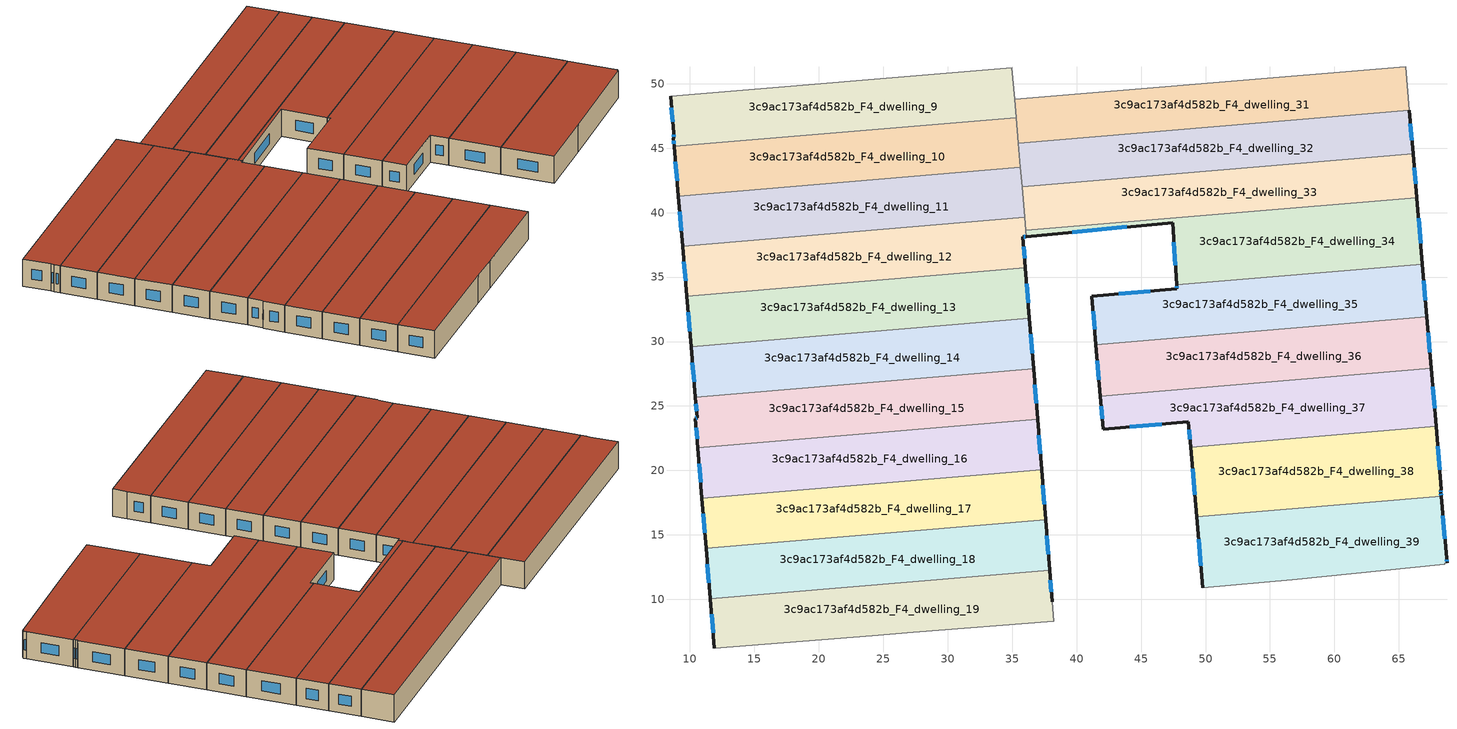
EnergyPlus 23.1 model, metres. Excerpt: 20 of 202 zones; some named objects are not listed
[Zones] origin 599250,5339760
3c9ac173af4d582b_F4_dwelling_10
 floor to 3c9ac173af4d582b_F3_dwelling_10 (EU_floor_Construction): 35.31,47.38 35.64,43.5 9.1,41.27 8.78,45.14 z12
 wall outside (EU_wall_Construction): 8.78,45.14 9.1,41.27 z12:15
 wall to 3c9ac173af4d582b_F4_dwelling_9 (EU_wall_Construction): 35.31,47.38 8.78,45.14 z12:15
 wall to 3c9ac173af4d582b_F4_dwelling_11 (EU_wall_Construction): 9.1,41.27 35.64,43.5 z12:15
 wall to 3c9ac173af4d582b_F4_dwelling_31 (EU_wall_Construction): 35.48,45.39 35.31,47.38 z12:15
 wall to 3c9ac173af4d582b_F4_dwelling_32 (EU_wall_Construction): 35.64,43.5 35.48,45.39 z12:15
 window (EU_Window_Construction): 8.88,43.93 9,42.49 z12.94:14.06
 roof outside (EU_roof_Construction): 35.64,43.5 35.31,47.38 8.78,45.14 9.1,41.27 z15
3c9ac173af4d582b_F4_dwelling_11
 floor to 3c9ac173af4d582b_F3_dwelling_11 (EU_floor_Construction): 35.64,43.5 35.96,39.63 9.43,37.4 9.1,41.27 z12
 wall outside (EU_wall_Construction): 9.1,41.27 9.43,37.4 z12:15
 wall to 3c9ac173af4d582b_F4_dwelling_12 (EU_wall_Construction): 9.43,37.4 35.96,39.63 z12:15
 wall to 3c9ac173af4d582b_F4_dwelling_33 (EU_wall_Construction): 35.96,39.63 35.76,42.01 z12:15
 wall to 3c9ac173af4d582b_F4_dwelling_32 (EU_wall_Construction): 35.76,42.01 35.64,43.5 z12:15
 window (EU_Window_Construction): 9.21,40.06 9.33,38.61 z12.94:14.06
 roof outside (EU_roof_Construction): 35.96,39.63 35.64,43.5 9.1,41.27 9.43,37.4 z15
3c9ac173af4d582b_F4_dwelling_12
 floor to 3c9ac173af4d582b_F3_dwelling_12 (EU_floor_Construction): 35.96,39.63 36.09,38.14 35.84,38.12 36.03,35.71 9.76,33.5 9.43,37.4 z12
 wall outside (EU_wall_Construction): 9.43,37.4 9.76,33.5 / 36.03,35.71 35.84,38.12 36.09,38.14 z12:15
 wall to 3c9ac173af4d582b_F4_dwelling_13 (EU_wall_Construction): 9.76,33.5 36.03,35.71 z12:15
 wall to 3c9ac173af4d582b_F4_dwelling_34 (EU_wall_Construction): 36.09,38.14 36.05,38.62 z12:15
 wall to 3c9ac173af4d582b_F4_dwelling_33 (EU_wall_Construction): 36.05,38.62 35.96,39.63 z12:15
 window (EU_Window_Construction): 9.53,36.18 9.66,34.72 / 35.92,38.13 36.01,38.13 / 35.97,36.46 35.9,37.36 z12.94:14.06
 roof outside (EU_roof_Construction): 36.03,35.71 35.84,38.12 36.09,38.14 35.96,39.63 9.43,37.4 9.76,33.5 z15
3c9ac173af4d582b_F4_dwelling_13
 floor to 3c9ac173af4d582b_F3_dwelling_13 (EU_floor_Construction): 36.03,35.71 36.34,31.79 10.09,29.59 9.76,33.5 z12
 wall outside (EU_wall_Construction): 36.34,31.79 36.03,35.71 / 9.76,33.5 10.09,29.59 z12:15
 wall to 3c9ac173af4d582b_F4_dwelling_14 (EU_wall_Construction): 10.09,29.59 36.34,31.79 z12:15
 window (EU_Window_Construction): 36.25,33.02 36.13,34.48 / 9.87,32.27 9.99,30.81 z12.94:14.06
 roof outside (EU_roof_Construction): 36.34,31.79 36.03,35.71 9.76,33.5 10.09,29.59 z15
3c9ac173af4d582b_F4_dwelling_14
 floor to 3c9ac173af4d582b_F3_dwelling_14 (EU_floor_Construction): 36.34,31.79 36.66,27.88 10.43,25.67 10.09,29.59 z12
 wall outside (EU_wall_Construction): 36.66,27.88 36.34,31.79 / 10.09,29.59 10.43,25.67 z12:15
 wall to 3c9ac173af4d582b_F4_dwelling_15 (EU_wall_Construction): 10.43,25.67 36.66,27.88 z12:15
 window (EU_Window_Construction): 36.56,29.1 36.44,30.57 / 10.2,28.36 10.32,26.9 z12.94:14.06
 roof outside (EU_roof_Construction): 36.66,27.88 36.34,31.79 10.09,29.59 10.43,25.67 z15
3c9ac173af4d582b_F4_dwelling_15
 floor to 3c9ac173af4d582b_F3_dwelling_15 (EU_floor_Construction): 36.66,27.88 36.97,23.97 10.61,21.75 10.42,24.01 10.56,24.1 10.43,25.67 z12
 wall outside (EU_wall_Construction): 10.43,25.67 10.56,24.1 10.42,24.01 10.61,21.75 / 36.97,23.97 36.66,27.88 z12:15
 wall to 3c9ac173af4d582b_F4_dwelling_16 (EU_wall_Construction): 10.61,21.75 36.97,23.97 z12:15
 window (EU_Window_Construction): 10.52,24.07 10.46,24.04 / 10.47,25.18 10.52,24.59 / 36.87,25.19 36.76,26.65 / 10.48,23.3 10.55,22.46 z12.94:14.06
 roof outside (EU_roof_Construction): 36.97,23.97 36.66,27.88 10.43,25.67 10.56,24.1 10.42,24.01 10.61,21.75 z15
3c9ac173af4d582b_F4_dwelling_16
 floor to 3c9ac173af4d582b_F3_dwelling_16 (EU_floor_Construction): 36.97,23.97 37.28,20.07 10.93,17.85 10.61,21.75 z12
 wall outside (EU_wall_Construction): 37.28,20.07 36.97,23.97 / 10.61,21.75 10.93,17.85 z12:15
 wall to 3c9ac173af4d582b_F4_dwelling_17 (EU_wall_Construction): 10.93,17.85 37.28,20.07 z12:15
 window (EU_Window_Construction): 37.19,21.29 37.07,22.74 / 10.71,20.53 10.83,19.07 z12.94:14.06
 roof outside (EU_roof_Construction): 37.28,20.07 36.97,23.97 10.61,21.75 10.93,17.85 z15
3c9ac173af4d582b_F4_dwelling_17
 floor to 3c9ac173af4d582b_F3_dwelling_17 (EU_floor_Construction): 37.28,20.07 37.6,16.16 11.25,13.95 10.93,17.85 z12
 wall outside (EU_wall_Construction): 37.6,16.16 37.28,20.07 / 10.93,17.85 11.25,13.95 z12:15
 wall to 3c9ac173af4d582b_F4_dwelling_18 (EU_wall_Construction): 11.25,13.95 37.6,16.16 z12:15
 window (EU_Window_Construction): 37.5,17.39 37.38,18.84 / 11.03,16.63 11.15,15.17 z12.94:14.06
 roof outside (EU_roof_Construction): 37.6,16.16 37.28,20.07 10.93,17.85 11.25,13.95 z15
3c9ac173af4d582b_F4_dwelling_18
 floor to 3c9ac173af4d582b_F3_dwelling_18 (EU_floor_Construction): 37.6,16.16 37.91,12.26 11.57,10.04 11.25,13.95 z12
 wall outside (EU_wall_Construction): 37.91,12.26 37.6,16.16 / 11.25,13.95 11.57,10.04 z12:15
 wall to 3c9ac173af4d582b_F4_dwelling_19 (EU_wall_Construction): 11.57,10.04 37.91,12.26 z12:15
 window (EU_Window_Construction): 37.81,13.48 37.69,14.94 / 11.35,12.72 11.47,11.27 z12.94:14.06
 roof outside (EU_roof_Construction): 37.91,12.26 37.6,16.16 11.25,13.95 11.57,10.04 z15
3c9ac173af4d582b_F4_dwelling_19
 floor to 3c9ac173af4d582b_F3_dwelling_19 (EU_floor_Construction): 37.91,12.26 38.1,9.8 38.22,8.3 27.34,7.44 24.16,7.17 11.89,6.19 11.57,10.04 z12
 wall outside (EU_wall_Construction): 11.57,10.04 11.89,6.19 / 38.1,9.8 37.91,12.26 z12:15
 wall adiabatic (EU_wall_Construction): 11.89,6.19 24.16,7.17 27.34,7.44 38.22,8.3 38.1,9.8 z12:15
 window (EU_Window_Construction): 11.67,8.84 11.79,7.4 / 38.04,10.57 37.97,11.49 z12.94:14.06
 roof outside (EU_roof_Construction): 38.22,8.3 38.1,9.8 37.91,12.26 11.57,10.04 11.89,6.19 24.16,7.17 27.34,7.44 z15
3c9ac173af4d582b_F4_dwelling_31
 floor to 3c9ac173af4d582b_F3_dwelling_31 (EU_floor_Construction): 65.52,51.33 65.81,47.95 35.48,45.39 35.19,48.78 z12
 wall to 3c9ac173af4d582b_F4_dwelling_30 (EU_wall_Construction): 65.52,51.33 35.19,48.78 z12:15
 wall adiabatic (EU_wall_Construction): 65.81,47.95 65.52,51.33 z12:15
 wall to 3c9ac173af4d582b_F4_dwelling_32 (EU_wall_Construction): 35.48,45.39 65.81,47.95 z12:15
 wall to 3c9ac173af4d582b_F4_dwelling_9 (EU_wall_Construction): 35.19,48.78 35.31,47.38 z12:15
 roof outside (EU_roof_Construction): 65.81,47.95 65.52,51.33 35.19,48.78 35.48,45.39 z15
3c9ac173af4d582b_F4_dwelling_32
 floor to 3c9ac173af4d582b_F3_dwelling_32 (EU_floor_Construction): 65.81,47.95 66.1,44.56 35.76,42.01 35.48,45.39 z12
 wall outside (EU_wall_Construction): 66.1,44.56 65.81,47.95 z12:15
 wall to 3c9ac173af4d582b_F4_dwelling_33 (EU_wall_Construction): 35.76,42.01 66.1,44.56 z12:15
 window (EU_Window_Construction): 66.01,45.62 65.9,46.88 z12.94:14.06
 roof outside (EU_roof_Construction): 66.1,44.56 65.81,47.95 35.48,45.39 35.76,42.01 z15
3c9ac173af4d582b_F4_dwelling_33
 floor to 3c9ac173af4d582b_F3_dwelling_33 (EU_floor_Construction): 66.1,44.56 66.4,41.17 36.05,38.62 35.76,42.01 z12
 wall outside (EU_wall_Construction): 66.4,41.17 66.1,44.56 z12:15
 wall to 3c9ac173af4d582b_F4_dwelling_34 (EU_wall_Construction): 36.05,38.62 66.4,41.17 z12:15
 window (EU_Window_Construction): 66.3,42.23 66.2,43.49 z12.94:14.06
 roof outside (EU_roof_Construction): 66.4,41.17 66.1,44.56 35.76,42.01 36.05,38.62 z15
3c9ac173af4d582b_F4_dwelling_34
 floor to 3c9ac173af4d582b_F3_dwelling_34 (EU_floor_Construction): 66.4,41.17 66.83,36.01 47.76,34.41 47.44,39.23 36.09,38.14 36.05,38.62 z12
 wall outside (EU_wall_Construction): 36.09,38.14 47.44,39.23 47.76,34.41 / 66.83,36.01 66.4,41.17 z12:15
 wall to 3c9ac173af4d582b_F4_dwelling_35 (EU_wall_Construction): 47.76,34.41 66.83,36.01 z12:15
 window (EU_Window_Construction): 47.54,37.72 47.66,35.92 / 39.65,38.48 43.89,38.89 / 66.69,37.63 66.53,39.55 z12.94:14.06
 roof outside (EU_roof_Construction): 66.83,36.01 66.4,41.17 36.05,38.62 36.09,38.14 47.44,39.23 47.76,34.41 z15
3c9ac173af4d582b_F4_dwelling_35
 floor to 3c9ac173af4d582b_F3_dwelling_35 (EU_floor_Construction): 66.83,36.01 67.17,31.92 41.5,29.76 41.18,33.53 47.79,34.09 47.76,34.41 z12
 wall outside (EU_wall_Construction): 47.76,34.41 47.79,34.09 41.18,33.53 41.5,29.76 / 67.17,31.92 66.83,36.01 z12:15
 wall to 3c9ac173af4d582b_F4_dwelling_36 (EU_wall_Construction): 41.5,29.76 67.17,31.92 z12:15
 window (EU_Window_Construction): 45.72,33.91 43.25,33.7 / 47.77,34.31 47.78,34.19 / 67.07,33.2 66.94,34.73 / 41.28,32.35 41.4,30.94 z12.94:14.06
 roof outside (EU_roof_Construction): 67.17,31.92 66.83,36.01 47.76,34.41 47.79,34.09 41.18,33.53 41.5,29.76 z15
3c9ac173af4d582b_F4_dwelling_36
 floor to 3c9ac173af4d582b_F3_dwelling_36 (EU_floor_Construction): 67.17,31.92 67.51,27.92 41.84,25.76 41.5,29.76 z12
 wall outside (EU_wall_Construction): 67.51,27.92 67.17,31.92 / 41.5,29.76 41.84,25.76 z12:15
 wall to 3c9ac173af4d582b_F4_dwelling_37 (EU_wall_Construction): 41.84,25.76 67.51,27.92 z12:15
 window (EU_Window_Construction): 67.41,29.17 67.28,30.67 / 41.61,28.51 41.73,27.02 z12.94:14.06
 roof outside (EU_roof_Construction): 67.51,27.92 67.17,31.92 41.5,29.76 41.84,25.76 z15
3c9ac173af4d582b_F4_dwelling_37
 floor to 3c9ac173af4d582b_F3_dwelling_37 (EU_floor_Construction): 67.51,27.92 67.89,23.41 48.85,21.81 48.68,23.76 42.05,23.21 41.84,25.76 z12
 wall outside (EU_wall_Construction): 41.84,25.76 42.05,23.21 48.68,23.76 48.85,21.81 / 67.89,23.41 67.51,27.92 z12:15
 wall to 3c9ac173af4d582b_F4_dwelling_38 (EU_wall_Construction): 48.85,21.81 67.89,23.41 z12:15
 window (EU_Window_Construction): 44.13,23.38 46.6,23.59 / 41.91,24.96 41.99,24.01 / 67.77,24.82 67.63,26.51 / 48.73,23.15 48.79,22.42 z12.94:14.06
 roof outside (EU_roof_Construction): 67.89,23.41 67.51,27.92 41.84,25.76 42.05,23.21 48.68,23.76 48.85,21.81 z15
3c9ac173af4d582b_F4_dwelling_38
 floor to 3c9ac173af4d582b_F3_dwelling_38 (EU_floor_Construction): 67.89,23.41 68.3,18.52 68.25,18.51 68.26,18.25 68.29,18 49.31,16.41 48.85,21.81 z12
 wall outside (EU_wall_Construction): 68.29,18 68.26,18.25 68.25,18.51 68.3,18.52 67.89,23.41 / 48.85,21.81 49.31,16.41 z12:15
 wall to 3c9ac173af4d582b_F4_dwelling_39 (EU_wall_Construction): 49.31,16.41 68.29,18 z12:15
 window (EU_Window_Construction): 68.28,18.08 68.27,18.17 / 48.99,20.12 49.16,18.1 / 68.17,20.05 68.02,21.88 / 68.26,18.33 68.25,18.43 z12.94:14.06
 roof outside (EU_roof_Construction): 68.29,18 68.26,18.25 68.25,18.51 68.3,18.52 67.89,23.41 48.85,21.81 49.31,16.41 z15
3c9ac173af4d582b_F4_dwelling_39
 floor to 3c9ac173af4d582b_F3_dwelling_39 (EU_floor_Construction): 68.29,18 68.71,13.18 68.74,12.82 68.57,12.81 68.58,12.71 56.73,11.53 49.78,10.88 49.31,16.41 z12
 wall outside (EU_wall_Construction): 49.31,16.41 49.78,10.88 / 68.74,12.82 68.71,13.18 68.29,18 z12:15
 wall adiabatic (EU_wall_Construction): 49.78,10.88 56.73,11.53 68.58,12.71 68.57,12.81 68.74,12.82 z12:15
 window (EU_Window_Construction): 49.46,14.68 49.63,12.61 / 68.58,14.69 68.42,16.49 / 68.73,12.94 68.72,13.07 z12.94:14.06
 roof outside (EU_roof_Construction): 68.58,12.71 68.57,12.81 68.74,12.82 68.71,13.18 68.29,18 49.31,16.41 49.78,10.88 56.73,11.53 z15
3c9ac173af4d582b_F4_dwelling_9
 floor to 3c9ac173af4d582b_F3_dwelling_9 (EU_floor_Construction): 34.99,51.26 35.31,47.38 8.78,45.14 8.72,45.76 8.76,45.76 8.73,46.15 8.49,49.03 z12
 wall outside (EU_wall_Construction): 8.49,49.03 8.73,46.15 8.76,45.76 8.72,45.76 8.78,45.14 z12:15
 wall to 3c9ac173af4d582b_F4_dwelling_8 (EU_wall_Construction): 34.99,51.26 8.49,49.03 z12:15
 wall to 3c9ac173af4d582b_F4_dwelling_30 (EU_wall_Construction): 35.19,48.78 34.99,51.26 z12:15
 window (EU_Window_Construction): 8.74,45.57 8.76,45.34 / 8.74,46.03 8.75,45.89 / 8.57,48.13 8.66,47.05 z12.94:14.06
 roof outside (EU_roof_Construction): 35.31,47.38 34.99,51.26 8.49,49.03 8.73,46.15 8.76,45.76 8.72,45.76 8.78,45.14 z15
[Building]
EU S2 Campaign: North Axis=0; Terrain=City; Solar Distribution=FullExterior
[Site:Location]
Vienna: Latitude=48; Longitude=16.5; Time Zone=1; Elevation=183
[SizingPeriod:WeatherFileDays]
AnnualSizingPeriod: Begin Month=1; Begin Day of Month=1; End Month=12; End Day of Month=31; Day of Week for Start Day=Monday; Use Weather File Daylight Saving Period=No; Use Weather File Rain and Snow Indicators=No
[MATERIAL]
EU_InternalMass_Material: Roughness=MediumRough; Thickness=0.1; Conductivity=1; Density=1800; Specific Heat=900; Thermal Absorptance=0.9; Solar Absorptance=0.7; Visible Absorptance=0.7
[MATERIAL:NOMASS] Roughness=MediumRough; Thermal Absorptance=0.9; Solar Absorptance=0.7; Visible Absorptance=0.7
Name | Thermal Resistance
EU_wall_NoMass | 0.914258
EU_roof_NoMass | 0.954009
EU_floor_NoMass | 1.09711
[WINDOWMATERIAL:SIMPLEGLAZINGSYSTEM]
EU_Window_SimpleGlazing: UFactor=2.09642; Solar Heat Gain Coefficient=0.65; Visible Transmittance=0.65
[CONSTRUCTION]
EU_wall_Construction: EU_wall_NoMass
EU_roof_Construction: EU_roof_NoMass
EU_floor_Construction: EU_floor_NoMass
EU_Window_Construction: EU_Window_SimpleGlazing
EU_InternalMass_Construction: EU_InternalMass_Material
[ZONE] Type=1; Multiplier=1; Ceiling Height=autocalculate; Floor Area=autocalculate; Part of Total Floor Area=Yes
Name | Volume
3c9ac173af4d582b_F4_dwelling_10 | 310.553
3c9ac173af4d582b_F4_dwelling_11; 3c9ac173af4d582b_F4_dwelling_34 | 310.566
3c9ac173af4d582b_F4_dwelling_12 | 310.526
3c9ac173af4d582b_F4_dwelling_13 | 310.565
3c9ac173af4d582b_F4_dwelling_14 | 310.547
3c9ac173af4d582b_F4_dwelling_15 | 310.612
3c9ac173af4d582b_F4_dwelling_16 | 310.537
3c9ac173af4d582b_F4_dwelling_17 | 310.588
3c9ac173af4d582b_F4_dwelling_18 | 310.561
3c9ac173af4d582b_F4_dwelling_19; 3c9ac173af4d582b_F4_dwelling_32 | 310.548
3c9ac173af4d582b_F4_dwelling_31 | 310.523
3c9ac173af4d582b_F4_dwelling_33 | 310.611
3c9ac173af4d582b_F4_dwelling_35 | 310.544
3c9ac173af4d582b_F4_dwelling_36 | 310.564
3c9ac173af4d582b_F4_dwelling_37 | 310.598
3c9ac173af4d582b_F4_dwelling_38 | 310.577
3c9ac173af4d582b_F4_dwelling_39 | 310.563
3c9ac173af4d582b_F4_dwelling_9 | 310.621
[INTERNALMASS] Construction=EU_InternalMass_Construction
Name | Zone or ZoneList | Surface Area
3c9ac173af4d582b_F4_dwelling_9_EU_InternalMass | 3c9ac173af4d582b_F4_dwelling_9 | 103.54
3c9ac173af4d582b_F4_dwelling_10_EU_InternalMass | 3c9ac173af4d582b_F4_dwelling_10 | 103.518
3c9ac173af4d582b_F4_dwelling_11_EU_InternalMass | 3c9ac173af4d582b_F4_dwelling_11 | 103.522
3c9ac173af4d582b_F4_dwelling_12_EU_InternalMass | 3c9ac173af4d582b_F4_dwelling_12 | 103.508
3c9ac173af4d582b_F4_dwelling_13_EU_InternalMass | 3c9ac173af4d582b_F4_dwelling_13 | 103.522
3c9ac173af4d582b_F4_dwelling_14_EU_InternalMass | 3c9ac173af4d582b_F4_dwelling_14 | 103.516
3c9ac173af4d582b_F4_dwelling_15_EU_InternalMass | 3c9ac173af4d582b_F4_dwelling_15 | 103.537
3c9ac173af4d582b_F4_dwelling_16_EU_InternalMass | 3c9ac173af4d582b_F4_dwelling_16 | 103.512
3c9ac173af4d582b_F4_dwelling_17_EU_InternalMass | 3c9ac173af4d582b_F4_dwelling_17 | 103.529
3c9ac173af4d582b_F4_dwelling_18_EU_InternalMass | 3c9ac173af4d582b_F4_dwelling_18 | 103.52
3c9ac173af4d582b_F4_dwelling_19_EU_InternalMass | 3c9ac173af4d582b_F4_dwelling_19 | 103.516
3c9ac173af4d582b_F4_dwelling_31_EU_InternalMass | 3c9ac173af4d582b_F4_dwelling_31 | 103.508
3c9ac173af4d582b_F4_dwelling_32_EU_InternalMass | 3c9ac173af4d582b_F4_dwelling_32 | 103.516
3c9ac173af4d582b_F4_dwelling_33_EU_InternalMass | 3c9ac173af4d582b_F4_dwelling_33 | 103.537
3c9ac173af4d582b_F4_dwelling_34_EU_InternalMass | 3c9ac173af4d582b_F4_dwelling_34 | 103.522
3c9ac173af4d582b_F4_dwelling_35_EU_InternalMass | 3c9ac173af4d582b_F4_dwelling_35 | 103.514
3c9ac173af4d582b_F4_dwelling_36_EU_InternalMass | 3c9ac173af4d582b_F4_dwelling_36 | 103.521
3c9ac173af4d582b_F4_dwelling_37_EU_InternalMass | 3c9ac173af4d582b_F4_dwelling_37 | 103.533
3c9ac173af4d582b_F4_dwelling_38_EU_InternalMass | 3c9ac173af4d582b_F4_dwelling_38 | 103.526
3c9ac173af4d582b_F4_dwelling_39_EU_InternalMass | 3c9ac173af4d582b_F4_dwelling_39 | 103.521
[OTHEREQUIPMENT] Fuel Type=Electricity; Design Level Calculation Method=Watts/Area; Power per Zone Floor Area=1; Fraction Latent=0; Fraction Radiant=0; Fraction Lost=0; Carbon Dioxide Generation Rate=0; EndUse Subcategory=EU_Step8_InternalGains
Name | Zone or ZoneList or Space or SpaceList | Schedule
EU_Step8_InternalGain_3c9ac173af4d582b_F4_dwelling_9_f000 | 3c9ac173af4d582b_F4_dwelling_9 | EU_Step8_GainSchedule_3c9ac173af4d582b_F4_dwelling_9_f000
EU_Step8_InternalGain_3c9ac173af4d582b_F4_dwelling_10_f000 | 3c9ac173af4d582b_F4_dwelling_10 | EU_Step8_GainSchedule_3c9ac173af4d582b_F4_dwelling_10_f000
EU_Step8_InternalGain_3c9ac173af4d582b_F4_dwelling_11_f000 | 3c9ac173af4d582b_F4_dwelling_11 | EU_Step8_GainSchedule_3c9ac173af4d582b_F4_dwelling_11_f000
EU_Step8_InternalGain_3c9ac173af4d582b_F4_dwelling_12_f000 | 3c9ac173af4d582b_F4_dwelling_12 | EU_Step8_GainSchedule_3c9ac173af4d582b_F4_dwelling_12_f000
EU_Step8_InternalGain_3c9ac173af4d582b_F4_dwelling_13_f000 | 3c9ac173af4d582b_F4_dwelling_13 | EU_Step8_GainSchedule_3c9ac173af4d582b_F4_dwelling_13_f000
EU_Step8_InternalGain_3c9ac173af4d582b_F4_dwelling_14_f000 | 3c9ac173af4d582b_F4_dwelling_14 | EU_Step8_GainSchedule_3c9ac173af4d582b_F4_dwelling_14_f000
EU_Step8_InternalGain_3c9ac173af4d582b_F4_dwelling_15_f000 | 3c9ac173af4d582b_F4_dwelling_15 | EU_Step8_GainSchedule_3c9ac173af4d582b_F4_dwelling_15_f000
EU_Step8_InternalGain_3c9ac173af4d582b_F4_dwelling_16_f000 | 3c9ac173af4d582b_F4_dwelling_16 | EU_Step8_GainSchedule_3c9ac173af4d582b_F4_dwelling_16_f000
EU_Step8_InternalGain_3c9ac173af4d582b_F4_dwelling_17_f000 | 3c9ac173af4d582b_F4_dwelling_17 | EU_Step8_GainSchedule_3c9ac173af4d582b_F4_dwelling_17_f000
EU_Step8_InternalGain_3c9ac173af4d582b_F4_dwelling_18_f000 | 3c9ac173af4d582b_F4_dwelling_18 | EU_Step8_GainSchedule_3c9ac173af4d582b_F4_dwelling_18_f000
EU_Step8_InternalGain_3c9ac173af4d582b_F4_dwelling_19_f000 | 3c9ac173af4d582b_F4_dwelling_19 | EU_Step8_GainSchedule_3c9ac173af4d582b_F4_dwelling_19_f000
EU_Step8_InternalGain_3c9ac173af4d582b_F4_dwelling_31_f000 | 3c9ac173af4d582b_F4_dwelling_31 | EU_Step8_GainSchedule_3c9ac173af4d582b_F4_dwelling_31_f000
EU_Step8_InternalGain_3c9ac173af4d582b_F4_dwelling_32_f000 | 3c9ac173af4d582b_F4_dwelling_32 | EU_Step8_GainSchedule_3c9ac173af4d582b_F4_dwelling_32_f000
EU_Step8_InternalGain_3c9ac173af4d582b_F4_dwelling_33_f000 | 3c9ac173af4d582b_F4_dwelling_33 | EU_Step8_GainSchedule_3c9ac173af4d582b_F4_dwelling_33_f000
EU_Step8_InternalGain_3c9ac173af4d582b_F4_dwelling_34_f000 | 3c9ac173af4d582b_F4_dwelling_34 | EU_Step8_GainSchedule_3c9ac173af4d582b_F4_dwelling_34_f000
EU_Step8_InternalGain_3c9ac173af4d582b_F4_dwelling_35_f000 | 3c9ac173af4d582b_F4_dwelling_35 | EU_Step8_GainSchedule_3c9ac173af4d582b_F4_dwelling_35_f000
EU_Step8_InternalGain_3c9ac173af4d582b_F4_dwelling_36_f000 | 3c9ac173af4d582b_F4_dwelling_36 | EU_Step8_GainSchedule_3c9ac173af4d582b_F4_dwelling_36_f000
EU_Step8_InternalGain_3c9ac173af4d582b_F4_dwelling_37_f000 | 3c9ac173af4d582b_F4_dwelling_37 | EU_Step8_GainSchedule_3c9ac173af4d582b_F4_dwelling_37_f000
EU_Step8_InternalGain_3c9ac173af4d582b_F4_dwelling_38_f000 | 3c9ac173af4d582b_F4_dwelling_38 | EU_Step8_GainSchedule_3c9ac173af4d582b_F4_dwelling_38_f000
EU_Step8_InternalGain_3c9ac173af4d582b_F4_dwelling_39_f000 | 3c9ac173af4d582b_F4_dwelling_39 | EU_Step8_GainSchedule_3c9ac173af4d582b_F4_dwelling_39_f000
[ZONEVENTILATION:DESIGNFLOWRATE] Schedule=EU_AlwaysOn; Design Flow Rate Calculation Method=AirChanges/Hour; Air Changes per Hour=0.546891; Ventilation Type=Natural; Fan Pressure Rise=0; Fan Total Efficiency=1; Constant Term Coefficient=1; Temperature Term Coefficient=0; Velocity Term Coefficient=0; Velocity Squared Term Coefficient=0; Minimum Indoor Temperature=-100; Maximum Indoor Temperature=100; Delta Temperature=-100; Minimum Outdoor Temperature=-100; Maximum Outdoor Temperature=100; Maximum Wind Speed=40
Name | Zone or ZoneList or Space or SpaceList
EU_ConstantAir_3c9ac173af4d582b_F4_dwelling_9 | 3c9ac173af4d582b_F4_dwelling_9
EU_ConstantAir_3c9ac173af4d582b_F4_dwelling_10 | 3c9ac173af4d582b_F4_dwelling_10
EU_ConstantAir_3c9ac173af4d582b_F4_dwelling_11 | 3c9ac173af4d582b_F4_dwelling_11
EU_ConstantAir_3c9ac173af4d582b_F4_dwelling_12 | 3c9ac173af4d582b_F4_dwelling_12
EU_ConstantAir_3c9ac173af4d582b_F4_dwelling_13 | 3c9ac173af4d582b_F4_dwelling_13
EU_ConstantAir_3c9ac173af4d582b_F4_dwelling_14 | 3c9ac173af4d582b_F4_dwelling_14
EU_ConstantAir_3c9ac173af4d582b_F4_dwelling_15 | 3c9ac173af4d582b_F4_dwelling_15
EU_ConstantAir_3c9ac173af4d582b_F4_dwelling_16 | 3c9ac173af4d582b_F4_dwelling_16
EU_ConstantAir_3c9ac173af4d582b_F4_dwelling_17 | 3c9ac173af4d582b_F4_dwelling_17
EU_ConstantAir_3c9ac173af4d582b_F4_dwelling_18 | 3c9ac173af4d582b_F4_dwelling_18
EU_ConstantAir_3c9ac173af4d582b_F4_dwelling_19 | 3c9ac173af4d582b_F4_dwelling_19
EU_ConstantAir_3c9ac173af4d582b_F4_dwelling_31 | 3c9ac173af4d582b_F4_dwelling_31
EU_ConstantAir_3c9ac173af4d582b_F4_dwelling_32 | 3c9ac173af4d582b_F4_dwelling_32
EU_ConstantAir_3c9ac173af4d582b_F4_dwelling_33 | 3c9ac173af4d582b_F4_dwelling_33
EU_ConstantAir_3c9ac173af4d582b_F4_dwelling_34 | 3c9ac173af4d582b_F4_dwelling_34
EU_ConstantAir_3c9ac173af4d582b_F4_dwelling_35 | 3c9ac173af4d582b_F4_dwelling_35
EU_ConstantAir_3c9ac173af4d582b_F4_dwelling_36 | 3c9ac173af4d582b_F4_dwelling_36
EU_ConstantAir_3c9ac173af4d582b_F4_dwelling_37 | 3c9ac173af4d582b_F4_dwelling_37
EU_ConstantAir_3c9ac173af4d582b_F4_dwelling_38 | 3c9ac173af4d582b_F4_dwelling_38
EU_ConstantAir_3c9ac173af4d582b_F4_dwelling_39 | 3c9ac173af4d582b_F4_dwelling_39
[HVACTEMPLATE:ZONE:IDEALLOADSAIRSYSTEM] System Availability Schedule=EU_AlwaysOn; Maximum Heating Supply Air Temperature=50; Minimum Cooling Supply Air Temperature=13; Maximum Heating Supply Air Humidity Ratio=0.0156; Minimum Cooling Supply Air Humidity Ratio=0.0077; Heating Limit=NoLimit; Cooling Limit=NoLimit; Heating Availability Schedule=EU_AlwaysOn; Cooling Availability Schedule=EU_CoolingOff; Dehumidification Control Type=ConstantSensibleHeatRatio; Cooling Sensible Heat Ratio=0.7; Dehumidification Setpoint=60; Humidification Control Type=None; Humidification Setpoint=30; Outdoor Air Method=None; Outdoor Air Flow Rate per Person=0.00944; Outdoor Air Flow Rate per Zone Floor Area=0; Outdoor Air Flow Rate per Zone=0; Demand Controlled Ventilation Type=None; Outdoor Air Economizer Type=NoEconomizer; Heat Recovery Type=None; Sensible Heat Recovery Effectiveness=0.7; Latent Heat Recovery Effectiveness=0.65
Name | Template Thermostat
3c9ac173af4d582b_F4_dwelling_9 | EU_HeatOnly_3c9ac173af4d582b_F4_dwelling_9
3c9ac173af4d582b_F4_dwelling_10 | EU_HeatOnly_3c9ac173af4d582b_F4_dwelling_10
3c9ac173af4d582b_F4_dwelling_11 | EU_HeatOnly_3c9ac173af4d582b_F4_dwelling_11
3c9ac173af4d582b_F4_dwelling_12 | EU_HeatOnly_3c9ac173af4d582b_F4_dwelling_12
3c9ac173af4d582b_F4_dwelling_13 | EU_HeatOnly_3c9ac173af4d582b_F4_dwelling_13
3c9ac173af4d582b_F4_dwelling_14 | EU_HeatOnly_3c9ac173af4d582b_F4_dwelling_14
3c9ac173af4d582b_F4_dwelling_15 | EU_HeatOnly_3c9ac173af4d582b_F4_dwelling_15
3c9ac173af4d582b_F4_dwelling_16 | EU_HeatOnly_3c9ac173af4d582b_F4_dwelling_16
3c9ac173af4d582b_F4_dwelling_17 | EU_HeatOnly_3c9ac173af4d582b_F4_dwelling_17
3c9ac173af4d582b_F4_dwelling_18 | EU_HeatOnly_3c9ac173af4d582b_F4_dwelling_18
3c9ac173af4d582b_F4_dwelling_19 | EU_HeatOnly_3c9ac173af4d582b_F4_dwelling_19
3c9ac173af4d582b_F4_dwelling_31 | EU_HeatOnly_3c9ac173af4d582b_F4_dwelling_31
3c9ac173af4d582b_F4_dwelling_32 | EU_HeatOnly_3c9ac173af4d582b_F4_dwelling_32
3c9ac173af4d582b_F4_dwelling_33 | EU_HeatOnly_3c9ac173af4d582b_F4_dwelling_33
3c9ac173af4d582b_F4_dwelling_34 | EU_HeatOnly_3c9ac173af4d582b_F4_dwelling_34
3c9ac173af4d582b_F4_dwelling_35 | EU_HeatOnly_3c9ac173af4d582b_F4_dwelling_35
3c9ac173af4d582b_F4_dwelling_36 | EU_HeatOnly_3c9ac173af4d582b_F4_dwelling_36
3c9ac173af4d582b_F4_dwelling_37 | EU_HeatOnly_3c9ac173af4d582b_F4_dwelling_37
3c9ac173af4d582b_F4_dwelling_38 | EU_HeatOnly_3c9ac173af4d582b_F4_dwelling_38
3c9ac173af4d582b_F4_dwelling_39 | EU_HeatOnly_3c9ac173af4d582b_F4_dwelling_39
[SIZING:ZONE] Zone Cooling Design Supply Air Temperature Input Method=SupplyAirTemperature; Zone Cooling Design Supply Air Temperature=13; Zone Heating Design Supply Air Temperature Input Method=SupplyAirTemperature; Zone Heating Design Supply Air Temperature=50; Zone Cooling Design Supply Air Humidity Ratio=0.008; Zone Heating Design Supply Air Humidity Ratio=0.008; Cooling Design Air Flow Method=DesignDay; Cooling Design Air Flow Rate=0; Cooling Minimum Air Flow per Zone Floor Area=0.000762; Cooling Minimum Air Flow=0; Cooling Minimum Air Flow Fraction=0.2; Heating Design Air Flow Method=DesignDay; Heating Design Air Flow Rate=0; Heating Maximum Air Flow per Zone Floor Area=0.002032; Heating Maximum Air Flow=0.141576; Heating Maximum Air Flow Fraction=0.3; Account for Dedicated Outdoor Air System=No; Dedicated Outdoor Air System Control Strategy=NeutralSupplyAir; Dedicated Outdoor Air Low Setpoint Temperature for Design=autosize; Dedicated Outdoor Air High Setpoint Temperature for Design=autosize; Zone Load Sizing Method=Sensible Load Only No Latent Load; Zone Latent Cooling Design Supply Air Humidity Ratio Input Method=HumidityRatioDifference; Zone Cooling Design Supply Air Humidity Ratio Difference=0.005; Zone Latent Heating Design Supply Air Humidity Ratio Input Method=HumidityRatioDifference; Zone Humidification Design Supply Air Humidity Ratio Difference=0.005
3c9ac173af4d582b_F4_dwelling_9; 3c9ac173af4d582b_F4_dwelling_10; 3c9ac173af4d582b_F4_dwelling_11; 3c9ac173af4d582b_F4_dwelling_12; 3c9ac173af4d582b_F4_dwelling_13; 3c9ac173af4d582b_F4_dwelling_14; 3c9ac173af4d582b_F4_dwelling_15; 3c9ac173af4d582b_F4_dwelling_16; 3c9ac173af4d582b_F4_dwelling_17; 3c9ac173af4d582b_F4_dwelling_18; 3c9ac173af4d582b_F4_dwelling_19; 3c9ac173af4d582b_F4_dwelling_31; 3c9ac173af4d582b_F4_dwelling_32; 3c9ac173af4d582b_F4_dwelling_33; 3c9ac173af4d582b_F4_dwelling_34; 3c9ac173af4d582b_F4_dwelling_35; 3c9ac173af4d582b_F4_dwelling_36; 3c9ac173af4d582b_F4_dwelling_37; 3c9ac173af4d582b_F4_dwelling_38; 3c9ac173af4d582b_F4_dwelling_39
[SCHEDULE:CONSTANT]
Name | Hourly Value
EU_AlwaysOn | 1
EU_CoolingOff | 0
[SCHEDULE:FILE] Column Number=1; Rows to Skip at Top=0; Number of Hours of Data=8760; Column Separator=Comma; Interpolate to Timestep=No; Minutes per Item=60; Adjust Schedule for Daylight Savings=Yes
Name | File
EU_Step8_GainSchedule_3c9ac173af4d582b_F4_dwelling_9_f000 | ../../schedules/3c9ac173af4d582b/3c9ac173af4d582b_F4_dwelling_9_f000_gain.csv
EU_Step8_GainSchedule_3c9ac173af4d582b_F4_dwelling_10_f000 | ../../schedules/3c9ac173af4d582b/3c9ac173af4d582b_F4_dwelling_10_f000_gain.csv
EU_Step8_GainSchedule_3c9ac173af4d582b_F4_dwelling_11_f000 | ../../schedules/3c9ac173af4d582b/3c9ac173af4d582b_F4_dwelling_11_f000_gain.csv
EU_Step8_GainSchedule_3c9ac173af4d582b_F4_dwelling_12_f000 | ../../schedules/3c9ac173af4d582b/3c9ac173af4d582b_F4_dwelling_12_f000_gain.csv
EU_Step8_GainSchedule_3c9ac173af4d582b_F4_dwelling_13_f000 | ../../schedules/3c9ac173af4d582b/3c9ac173af4d582b_F4_dwelling_13_f000_gain.csv
EU_Step8_GainSchedule_3c9ac173af4d582b_F4_dwelling_14_f000 | ../../schedules/3c9ac173af4d582b/3c9ac173af4d582b_F4_dwelling_14_f000_gain.csv
EU_Step8_GainSchedule_3c9ac173af4d582b_F4_dwelling_15_f000 | ../../schedules/3c9ac173af4d582b/3c9ac173af4d582b_F4_dwelling_15_f000_gain.csv
EU_Step8_GainSchedule_3c9ac173af4d582b_F4_dwelling_16_f000 | ../../schedules/3c9ac173af4d582b/3c9ac173af4d582b_F4_dwelling_16_f000_gain.csv
EU_Step8_GainSchedule_3c9ac173af4d582b_F4_dwelling_17_f000 | ../../schedules/3c9ac173af4d582b/3c9ac173af4d582b_F4_dwelling_17_f000_gain.csv
EU_Step8_GainSchedule_3c9ac173af4d582b_F4_dwelling_18_f000 | ../../schedules/3c9ac173af4d582b/3c9ac173af4d582b_F4_dwelling_18_f000_gain.csv
EU_Step8_GainSchedule_3c9ac173af4d582b_F4_dwelling_19_f000 | ../../schedules/3c9ac173af4d582b/3c9ac173af4d582b_F4_dwelling_19_f000_gain.csv
EU_Step8_GainSchedule_3c9ac173af4d582b_F4_dwelling_31_f000 | ../../schedules/3c9ac173af4d582b/3c9ac173af4d582b_F4_dwelling_31_f000_gain.csv
EU_Step8_GainSchedule_3c9ac173af4d582b_F4_dwelling_32_f000 | ../../schedules/3c9ac173af4d582b/3c9ac173af4d582b_F4_dwelling_32_f000_gain.csv
EU_Step8_GainSchedule_3c9ac173af4d582b_F4_dwelling_33_f000 | ../../schedules/3c9ac173af4d582b/3c9ac173af4d582b_F4_dwelling_33_f000_gain.csv
EU_Step8_GainSchedule_3c9ac173af4d582b_F4_dwelling_34_f000 | ../../schedules/3c9ac173af4d582b/3c9ac173af4d582b_F4_dwelling_34_f000_gain.csv
EU_Step8_GainSchedule_3c9ac173af4d582b_F4_dwelling_35_f000 | ../../schedules/3c9ac173af4d582b/3c9ac173af4d582b_F4_dwelling_35_f000_gain.csv
EU_Step8_GainSchedule_3c9ac173af4d582b_F4_dwelling_36_f000 | ../../schedules/3c9ac173af4d582b/3c9ac173af4d582b_F4_dwelling_36_f000_gain.csv
EU_Step8_GainSchedule_3c9ac173af4d582b_F4_dwelling_37_f000 | ../../schedules/3c9ac173af4d582b/3c9ac173af4d582b_F4_dwelling_37_f000_gain.csv
EU_Step8_GainSchedule_3c9ac173af4d582b_F4_dwelling_38_f000 | ../../schedules/3c9ac173af4d582b/3c9ac173af4d582b_F4_dwelling_38_f000_gain.csv
EU_Step8_GainSchedule_3c9ac173af4d582b_F4_dwelling_39_f000 | ../../schedules/3c9ac173af4d582b/3c9ac173af4d582b_F4_dwelling_39_f000_gain.csv
